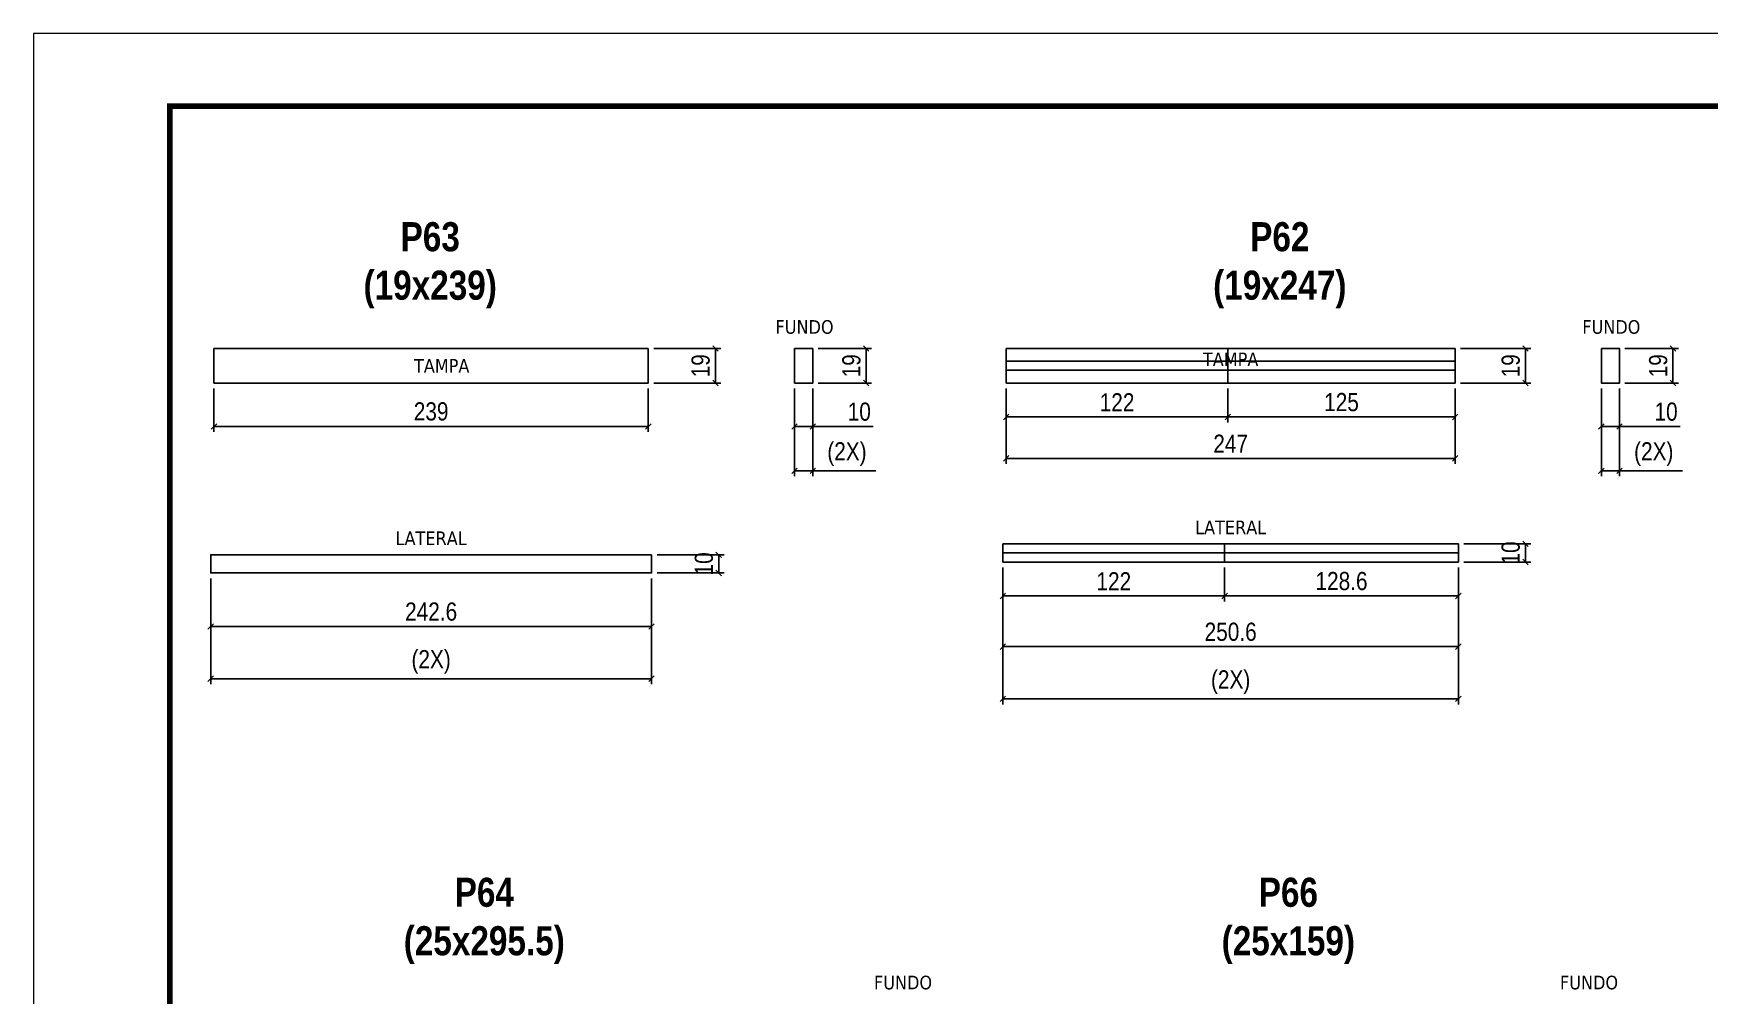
# Model space of a CAD drawing. Extents: x 1959 to 8212, y 239 to 4735.
# Drawn here: x 5142 to 6064, y 3057 to 3587 of the extents above; entities that cross this region are included whole.
import ezdxf

# ---------------------------------------------------------------- set-up
doc = ezdxf.new("R2010")
doc.units = 0
doc.linetypes.add('DASHED', pattern=[0.75, 0.5, -0.25])
for name, color, linetype in [('COTA', 241, 'Continuous'), ('NOMENCLATURA', 7, 'Continuous'), ('Painéis', 200, 'Continuous'), ('SARR_2.2x10', 60, 'Continuous'), ('SARR_2.2x7', 40, 'Continuous'), ('texto', 7, 'Continuous')]:
    doc.layers.add(name, color=color, linetype=linetype)
doc.layers.add('Folhas', color=255, linetype='Continuous', lineweight=9)
doc.layers.add('SARRAFO DE PRESSAO', color=251, linetype='DASHED', lineweight=9)
doc.styles.add('COTA TECNICA', font='techl___.ttf', dxfattribs={"height": 10})
doc.styles.add('ROMANC', font='techb___.ttf', dxfattribs={"height": 2.5})
doc.styles.get("Standard").update_dxf_attribs({"font": 'arial.ttf'})
doc.dimstyles.new('PAINEL', dxfattribs={"dimtxt": 10, "dimasz": 3, "dimexe": 3, "dimexo": 3, "dimgap": 3, "dimtad": 1, "dimdec": 1, "dimzin": 12, "dimdsep": 46, "dimtxsty": 'COTA TECNICA', "dimblk1": 'OBLIQUE', "dimblk2": 'OBLIQUE', "dimsah": 1, "dimcen": 0.9, "dimclrd": 4, "dimclre": 4, "dimclrt": 240, "dimadec": 1, "dimazin": 3, "dimtfac": 1, "dimtdec": 1, "dimtmove": 0, "dimatfit": 3, "dimfxl": 1, "dimtolj": 1, "dimtzin": 12, "dimarcsym": 0})

# ---------------------------------------------------------------- blocks, each defined once
blk = doc.blocks.new('9999999999')
at = {"layer": 'Folhas'}
blk.add_lwpolyline([(98138.98, 34190.21), (99623.98, 34190.21), (99623.98, 35240.21), (98138.98, 35240.21)], close=True, dxfattribs=at)
at = {"layer": 'Folhas', "color": 30, "const_width": 3}
blk.add_lwpolyline([(98213.98, 34230.21), (99583.98, 34230.21), (99583.98, 35200.21), (98213.98, 35200.21)], close=True, dxfattribs=at)
blk = doc.blocks.new('_Oblique')
at = {"color": 0, "linetype": 'ByBlock', "lineweight": -2}
blk.add_line((-0.5, -0.5), (0.5, 0.5), dxfattribs=at)
blk = doc.blocks.new('*D400')
at = {"layer": 'COTA', "color": 4, "linetype": 'ByBlock', "lineweight": -2, "transparency": 16777216}
for p, q in [((5239.74, 3286.86), (5239.74, 3257.45)), ((5482.34, 3286.86), (5482.34, 3257.45)), ((5482.34, 3260.45), (5239.74, 3260.45))]:
    blk.add_line(p, q, dxfattribs=at)
at = {"layer": 'Defpoints', "color": 0, "linetype": 'ByBlock', "transparency": 16777216}
for p in [(5239.74, 3289.86), (5482.34, 3289.86), (5239.74, 3260.45)]:
    blk.add_point(p, dxfattribs=at)
at = {"layer": 'COTA', "color": 4, "linetype": 'ByBlock', "lineweight": -2, "transparency": 16777216, "xscale": 3, "yscale": 3, "zscale": 3, "rotation": 180}
blk.add_blockref('_Oblique', (5239.74, 3260.45), dxfattribs=at)
at = {"layer": 'COTA', "color": 4, "linetype": 'ByBlock', "lineweight": -2, "transparency": 16777216, "xscale": 3, "yscale": 3, "zscale": 3}
blk.add_blockref('_Oblique', (5482.34, 3260.45), dxfattribs=at)
at = {"layer": 'COTA', "color": 240, "linetype": 'ByBlock', "transparency": 16777216, "insert": (5361.04, 3268.55), "char_height": 10, "attachment_point": 5, "style": 'COTA TECNICA'}
blk.add_mtext('\\A1;242.6', dxfattribs=at)
blk = doc.blocks.new('*D401')
at = {"layer": 'COTA', "color": 4, "linetype": 'ByBlock', "lineweight": -2, "transparency": 16777216}
for p, q in [((5485.34, 3299.86), (5522.26, 3299.86)), ((5519.26, 3299.86), (5519.26, 3289.86)), ((5485.34, 3289.86), (5522.26, 3289.86))]:
    blk.add_line(p, q, dxfattribs=at)
at = {"layer": 'Defpoints', "color": 0, "linetype": 'ByBlock', "transparency": 16777216}
for p in [(5482.34, 3299.86), (5482.34, 3289.86), (5519.26, 3289.86)]:
    blk.add_point(p, dxfattribs=at)
at = {"layer": 'COTA', "color": 4, "linetype": 'ByBlock', "lineweight": -2, "transparency": 16777216, "xscale": 3, "yscale": 3, "zscale": 3}
for p, rotation in [((5519.26, 3299.86), 90), ((5519.26, 3289.86), 270)]:
    blk.add_blockref('_Oblique', p, dxfattribs=dict(at, rotation=rotation))
at = {"layer": 'COTA', "color": 240, "linetype": 'ByBlock', "transparency": 16777216, "insert": (5511.16, 3294.86), "char_height": 10, "attachment_point": 5, "rotation": 90, "style": 'COTA TECNICA'}
blk.add_mtext('\\A1;10', dxfattribs=at)
blk = doc.blocks.new('*D402')
at = {"layer": 'COTA', "color": 4, "linetype": 'ByBlock', "lineweight": -2, "transparency": 16777216}
for p, q in [((5239.74, 3286.86), (5239.74, 3228.69)), ((5482.34, 3286.86), (5482.34, 3228.69)), ((5239.74, 3231.69), (5482.34, 3231.69))]:
    blk.add_line(p, q, dxfattribs=at)
at = {"layer": 'Defpoints', "color": 0, "linetype": 'ByBlock', "transparency": 16777216}
for p in [(5239.74, 3289.86), (5482.34, 3289.86), (5482.34, 3231.69)]:
    blk.add_point(p, dxfattribs=at)
at = {"layer": 'COTA', "color": 4, "linetype": 'ByBlock', "lineweight": -2, "transparency": 16777216, "xscale": 3, "yscale": 3, "zscale": 3, "rotation": 180}
blk.add_blockref('_Oblique', (5239.74, 3231.69), dxfattribs=at)
at = {"layer": 'COTA', "color": 4, "linetype": 'ByBlock', "lineweight": -2, "transparency": 16777216, "xscale": 3, "yscale": 3, "zscale": 3}
blk.add_blockref('_Oblique', (5482.34, 3231.69), dxfattribs=at)
at = {"layer": 'COTA', "color": 240, "linetype": 'ByBlock', "transparency": 16777216, "insert": (5361.04, 3240.91), "char_height": 10, "attachment_point": 5, "style": 'COTA TECNICA'}
blk.add_mtext('\\A1;(2X)', dxfattribs=at)
blk = doc.blocks.new('*D403')
at = {"layer": 'COTA', "color": 4, "linetype": 'ByBlock', "lineweight": -2, "transparency": 16777216}
for p, q in [((5574.02, 3413.34), (5603.42, 3413.34)), ((5600.42, 3413.34), (5600.42, 3394.34)), ((5574.02, 3394.34), (5603.42, 3394.34))]:
    blk.add_line(p, q, dxfattribs=at)
at = {"layer": 'Defpoints', "color": 0, "linetype": 'ByBlock', "transparency": 16777216}
for p in [(5571.02, 3413.34), (5571.02, 3394.34), (5600.42, 3394.34)]:
    blk.add_point(p, dxfattribs=at)
at = {"layer": 'COTA', "color": 4, "linetype": 'ByBlock', "lineweight": -2, "transparency": 16777216, "xscale": 3, "yscale": 3, "zscale": 3}
for p, rotation in [((5600.42, 3413.34), 90), ((5600.42, 3394.34), 270)]:
    blk.add_blockref('_Oblique', p, dxfattribs=dict(at, rotation=rotation))
at = {"layer": 'COTA', "color": 240, "linetype": 'ByBlock', "transparency": 16777216, "insert": (5592.33, 3403.84), "char_height": 10, "attachment_point": 5, "rotation": 90, "style": 'COTA TECNICA'}
blk.add_mtext('\\A1;19', dxfattribs=at)
blk = doc.blocks.new('*D404')
at = {"layer": 'COTA', "color": 4, "linetype": 'ByBlock', "lineweight": -2, "transparency": 16777216}
for p, q in [((5483.54, 3413.34), (5520.46, 3413.34)), ((5517.46, 3413.34), (5517.46, 3394.34)), ((5483.54, 3394.34), (5520.46, 3394.34))]:
    blk.add_line(p, q, dxfattribs=at)
at = {"layer": 'Defpoints', "color": 0, "linetype": 'ByBlock', "transparency": 16777216}
for p in [(5480.54, 3413.34), (5480.54, 3394.34), (5517.46, 3394.34)]:
    blk.add_point(p, dxfattribs=at)
at = {"layer": 'COTA', "color": 4, "linetype": 'ByBlock', "lineweight": -2, "transparency": 16777216, "xscale": 3, "yscale": 3, "zscale": 3}
for p, rotation in [((5517.46, 3413.34), 90), ((5517.46, 3394.34), 270)]:
    blk.add_blockref('_Oblique', p, dxfattribs=dict(at, rotation=rotation))
at = {"layer": 'COTA', "color": 240, "linetype": 'ByBlock', "transparency": 16777216, "insert": (5509.37, 3403.84), "char_height": 10, "attachment_point": 5, "rotation": 90, "style": 'COTA TECNICA'}
blk.add_mtext('\\A1;19', dxfattribs=at)
blk = doc.blocks.new('*D405')
at = {"layer": 'COTA', "color": 4, "linetype": 'ByBlock', "lineweight": -2, "transparency": 16777216}
for p, q in [((5241.54, 3391.34), (5241.54, 3367.44)), ((5480.54, 3391.34), (5480.54, 3367.44)), ((5480.54, 3370.44), (5241.54, 3370.44))]:
    blk.add_line(p, q, dxfattribs=at)
at = {"layer": 'Defpoints', "color": 0, "linetype": 'ByBlock', "transparency": 16777216}
for p in [(5241.54, 3394.34), (5480.54, 3394.34), (5241.54, 3370.44)]:
    blk.add_point(p, dxfattribs=at)
at = {"layer": 'COTA', "color": 4, "linetype": 'ByBlock', "lineweight": -2, "transparency": 16777216, "xscale": 3, "yscale": 3, "zscale": 3, "rotation": 180}
blk.add_blockref('_Oblique', (5241.54, 3370.44), dxfattribs=at)
at = {"layer": 'COTA', "color": 4, "linetype": 'ByBlock', "lineweight": -2, "transparency": 16777216, "xscale": 3, "yscale": 3, "zscale": 3}
blk.add_blockref('_Oblique', (5480.54, 3370.44), dxfattribs=at)
at = {"layer": 'COTA', "color": 240, "linetype": 'ByBlock', "transparency": 16777216, "insert": (5361.04, 3378.69), "char_height": 10, "attachment_point": 5, "style": 'COTA TECNICA'}
blk.add_mtext('\\A1;239', dxfattribs=at)
blk = doc.blocks.new('*D406')
at = {"layer": 'COTA', "color": 4, "linetype": 'ByBlock', "lineweight": -2, "transparency": 16777216}
for p, q in [((5561.02, 3391.34), (5561.02, 3367.44)), ((5571.02, 3391.34), (5571.02, 3367.44)), ((5561.02, 3370.44), (5571.02, 3370.44)), ((5571.02, 3370.44), (5604.34, 3370.44))]:
    blk.add_line(p, q, dxfattribs=at)
at = {"layer": 'Defpoints', "color": 0, "linetype": 'ByBlock', "transparency": 16777216}
for p in [(5561.02, 3394.34), (5571.02, 3394.34), (5561.02, 3370.44)]:
    blk.add_point(p, dxfattribs=at)
at = {"layer": 'COTA', "color": 4, "linetype": 'ByBlock', "lineweight": -2, "transparency": 16777216, "xscale": 3, "yscale": 3, "zscale": 3, "rotation": 180}
blk.add_blockref('_Oblique', (5561.02, 3370.44), dxfattribs=at)
at = {"layer": 'COTA', "color": 4, "linetype": 'ByBlock', "lineweight": -2, "transparency": 16777216, "xscale": 3, "yscale": 3, "zscale": 3}
blk.add_blockref('_Oblique', (5571.02, 3370.44), dxfattribs=at)
at = {"layer": 'COTA', "color": 240, "linetype": 'ByBlock', "transparency": 16777216, "insert": (5596.63, 3378.55), "char_height": 10, "attachment_point": 5, "style": 'COTA TECNICA'}
blk.add_mtext('\\A1;10', dxfattribs=at)
blk = doc.blocks.new('*D407')
at = {"layer": 'COTA', "color": 4, "linetype": 'ByBlock', "lineweight": -2, "transparency": 16777216}
for p, q in [((5561.02, 3391.34), (5561.02, 3343.06)), ((5571.02, 3391.34), (5571.02, 3343.06)), ((5561.02, 3346.06), (5571.02, 3346.06)), ((5571.02, 3346.06), (5605.66, 3346.06))]:
    blk.add_line(p, q, dxfattribs=at)
at = {"layer": 'Defpoints', "color": 0, "linetype": 'ByBlock', "transparency": 16777216}
for p in [(5561.02, 3394.34), (5571.02, 3394.34), (5571.02, 3346.06)]:
    blk.add_point(p, dxfattribs=at)
at = {"layer": 'COTA', "color": 4, "linetype": 'ByBlock', "lineweight": -2, "transparency": 16777216, "xscale": 3, "yscale": 3, "zscale": 3, "rotation": 180}
blk.add_blockref('_Oblique', (5561.02, 3346.06), dxfattribs=at)
at = {"layer": 'COTA', "color": 4, "linetype": 'ByBlock', "lineweight": -2, "transparency": 16777216, "xscale": 3, "yscale": 3, "zscale": 3}
blk.add_blockref('_Oblique', (5571.02, 3346.06), dxfattribs=at)
at = {"layer": 'COTA', "color": 240, "linetype": 'ByBlock', "transparency": 16777216, "insert": (5589.84, 3355.28), "char_height": 10, "attachment_point": 5, "style": 'COTA TECNICA'}
blk.add_mtext('\\A1;(2X)', dxfattribs=at)
blk = doc.blocks.new('*D408')
at = {"layer": 'COTA', "color": 4, "linetype": 'ByBlock', "lineweight": -2, "transparency": 16777216}
for p, q in [((5675.66, 3292.86), (5675.66, 3246.33)), ((5926.26, 3292.86), (5926.26, 3246.33)), ((5926.26, 3249.33), (5675.66, 3249.33))]:
    blk.add_line(p, q, dxfattribs=at)
at = {"layer": 'Defpoints', "color": 0, "linetype": 'ByBlock', "transparency": 16777216}
for p in [(5675.66, 3295.86), (5926.26, 3295.86), (5675.66, 3249.33)]:
    blk.add_point(p, dxfattribs=at)
at = {"layer": 'COTA', "color": 4, "linetype": 'ByBlock', "lineweight": -2, "transparency": 16777216, "xscale": 3, "yscale": 3, "zscale": 3, "rotation": 180}
blk.add_blockref('_Oblique', (5675.66, 3249.33), dxfattribs=at)
at = {"layer": 'COTA', "color": 4, "linetype": 'ByBlock', "lineweight": -2, "transparency": 16777216, "xscale": 3, "yscale": 3, "zscale": 3}
blk.add_blockref('_Oblique', (5926.26, 3249.33), dxfattribs=at)
at = {"layer": 'COTA', "color": 240, "linetype": 'ByBlock', "transparency": 16777216, "insert": (5800.96, 3257.44), "char_height": 10, "attachment_point": 5, "style": 'COTA TECNICA'}
blk.add_mtext('\\A1;250.6', dxfattribs=at)
blk = doc.blocks.new('*D409')
at = {"layer": 'COTA', "color": 4, "linetype": 'ByBlock', "lineweight": -2, "transparency": 16777216}
for p, q in [((5929.26, 3305.86), (5966.18, 3305.86)), ((5963.18, 3305.86), (5963.18, 3295.86)), ((5929.26, 3295.86), (5966.18, 3295.86))]:
    blk.add_line(p, q, dxfattribs=at)
at = {"layer": 'Defpoints', "color": 0, "linetype": 'ByBlock', "transparency": 16777216}
for p in [(5926.26, 3305.86), (5926.26, 3295.86), (5963.18, 3295.86)]:
    blk.add_point(p, dxfattribs=at)
at = {"layer": 'COTA', "color": 4, "linetype": 'ByBlock', "lineweight": -2, "transparency": 16777216, "xscale": 3, "yscale": 3, "zscale": 3}
for p, rotation in [((5963.18, 3305.86), 90), ((5963.18, 3295.86), 270)]:
    blk.add_blockref('_Oblique', p, dxfattribs=dict(at, rotation=rotation))
at = {"layer": 'COTA', "color": 240, "linetype": 'ByBlock', "transparency": 16777216, "insert": (5955.08, 3300.86), "char_height": 10, "attachment_point": 5, "rotation": 90, "style": 'COTA TECNICA'}
blk.add_mtext('\\A1;10', dxfattribs=at)
blk = doc.blocks.new('*D410')
at = {"layer": 'COTA', "color": 4, "linetype": 'ByBlock', "lineweight": -2, "transparency": 16777216}
for p, q in [((5675.66, 3292.86), (5675.66, 3217.56)), ((5926.26, 3292.86), (5926.26, 3217.56)), ((5675.66, 3220.56), (5926.26, 3220.56))]:
    blk.add_line(p, q, dxfattribs=at)
at = {"layer": 'Defpoints', "color": 0, "linetype": 'ByBlock', "transparency": 16777216}
for p in [(5675.66, 3295.86), (5926.26, 3295.86), (5926.26, 3220.56)]:
    blk.add_point(p, dxfattribs=at)
at = {"layer": 'COTA', "color": 4, "linetype": 'ByBlock', "lineweight": -2, "transparency": 16777216, "xscale": 3, "yscale": 3, "zscale": 3, "rotation": 180}
blk.add_blockref('_Oblique', (5675.66, 3220.56), dxfattribs=at)
at = {"layer": 'COTA', "color": 4, "linetype": 'ByBlock', "lineweight": -2, "transparency": 16777216, "xscale": 3, "yscale": 3, "zscale": 3}
blk.add_blockref('_Oblique', (5926.26, 3220.56), dxfattribs=at)
at = {"layer": 'COTA', "color": 240, "linetype": 'ByBlock', "transparency": 16777216, "insert": (5800.96, 3229.78), "char_height": 10, "attachment_point": 5, "style": 'COTA TECNICA'}
blk.add_mtext('\\A1;(2X)', dxfattribs=at)
blk = doc.blocks.new('*D411')
at = {"layer": 'COTA', "color": 4, "linetype": 'ByBlock', "lineweight": -2, "transparency": 16777216}
for p, q in [((6017.93, 3413.34), (6047.34, 3413.34)), ((6044.34, 3413.34), (6044.34, 3394.34)), ((6017.93, 3394.34), (6047.34, 3394.34))]:
    blk.add_line(p, q, dxfattribs=at)
at = {"layer": 'Defpoints', "color": 0, "linetype": 'ByBlock', "transparency": 16777216}
for p in [(6014.93, 3413.34), (6014.93, 3394.34), (6044.34, 3394.34)]:
    blk.add_point(p, dxfattribs=at)
at = {"layer": 'COTA', "color": 4, "linetype": 'ByBlock', "lineweight": -2, "transparency": 16777216, "xscale": 3, "yscale": 3, "zscale": 3}
for p, rotation in [((6044.34, 3413.34), 90), ((6044.34, 3394.34), 270)]:
    blk.add_blockref('_Oblique', p, dxfattribs=dict(at, rotation=rotation))
at = {"layer": 'COTA', "color": 240, "linetype": 'ByBlock', "transparency": 16777216, "insert": (6036.25, 3403.84), "char_height": 10, "attachment_point": 5, "rotation": 90, "style": 'COTA TECNICA'}
blk.add_mtext('\\A1;19', dxfattribs=at)
blk = doc.blocks.new('*D412')
at = {"layer": 'COTA', "color": 4, "linetype": 'ByBlock', "lineweight": -2, "transparency": 16777216}
for p, q in [((5677.46, 3391.34), (5677.46, 3349.89)), ((5924.46, 3391.34), (5924.46, 3349.89)), ((5924.46, 3352.89), (5677.46, 3352.89))]:
    blk.add_line(p, q, dxfattribs=at)
at = {"layer": 'Defpoints', "color": 0, "linetype": 'ByBlock', "transparency": 16777216}
for p in [(5677.46, 3394.34), (5924.46, 3394.34), (5677.46, 3352.89)]:
    blk.add_point(p, dxfattribs=at)
at = {"layer": 'COTA', "color": 4, "linetype": 'ByBlock', "lineweight": -2, "transparency": 16777216, "xscale": 3, "yscale": 3, "zscale": 3, "rotation": 180}
blk.add_blockref('_Oblique', (5677.46, 3352.89), dxfattribs=at)
at = {"layer": 'COTA', "color": 4, "linetype": 'ByBlock', "lineweight": -2, "transparency": 16777216, "xscale": 3, "yscale": 3, "zscale": 3}
blk.add_blockref('_Oblique', (5924.46, 3352.89), dxfattribs=at)
at = {"layer": 'COTA', "color": 240, "linetype": 'ByBlock', "transparency": 16777216, "insert": (5800.96, 3360.97), "char_height": 10, "attachment_point": 5, "style": 'COTA TECNICA'}
blk.add_mtext('\\A1;247', dxfattribs=at)
blk = doc.blocks.new('*D537')
at = {"layer": 'COTA', "color": 4, "linetype": 'ByBlock', "lineweight": -2, "transparency": 16777216}
for p, q in [((6004.93, 3391.34), (6004.93, 3367.44)), ((6014.93, 3391.34), (6014.93, 3367.44)), ((6004.93, 3370.44), (6014.93, 3370.44)), ((6014.93, 3370.44), (6048.26, 3370.44))]:
    blk.add_line(p, q, dxfattribs=at)
at = {"layer": 'Defpoints', "color": 0, "linetype": 'ByBlock', "transparency": 16777216}
for p in [(6004.93, 3394.34), (6014.93, 3394.34), (6004.93, 3370.44)]:
    blk.add_point(p, dxfattribs=at)
at = {"layer": 'COTA', "color": 4, "linetype": 'ByBlock', "lineweight": -2, "transparency": 16777216, "xscale": 3, "yscale": 3, "zscale": 3, "rotation": 180}
blk.add_blockref('_Oblique', (6004.93, 3370.44), dxfattribs=at)
at = {"layer": 'COTA', "color": 4, "linetype": 'ByBlock', "lineweight": -2, "transparency": 16777216, "xscale": 3, "yscale": 3, "zscale": 3}
blk.add_blockref('_Oblique', (6014.93, 3370.44), dxfattribs=at)
at = {"layer": 'COTA', "color": 240, "linetype": 'ByBlock', "transparency": 16777216, "insert": (6040.55, 3378.55), "char_height": 10, "attachment_point": 5, "style": 'COTA TECNICA'}
blk.add_mtext('\\A1;10', dxfattribs=at)
blk = doc.blocks.new('*D538')
at = {"layer": 'COTA', "color": 4, "linetype": 'ByBlock', "lineweight": -2, "transparency": 16777216}
for p, q in [((6004.93, 3391.34), (6004.93, 3343.06)), ((6014.93, 3391.34), (6014.93, 3343.06)), ((6004.93, 3346.06), (6014.93, 3346.06)), ((6014.93, 3346.06), (6049.58, 3346.06))]:
    blk.add_line(p, q, dxfattribs=at)
at = {"layer": 'Defpoints', "color": 0, "linetype": 'ByBlock', "transparency": 16777216}
for p in [(6004.93, 3394.34), (6014.93, 3394.34), (6014.93, 3346.06)]:
    blk.add_point(p, dxfattribs=at)
at = {"layer": 'COTA', "color": 4, "linetype": 'ByBlock', "lineweight": -2, "transparency": 16777216, "xscale": 3, "yscale": 3, "zscale": 3, "rotation": 180}
blk.add_blockref('_Oblique', (6004.93, 3346.06), dxfattribs=at)
at = {"layer": 'COTA', "color": 4, "linetype": 'ByBlock', "lineweight": -2, "transparency": 16777216, "xscale": 3, "yscale": 3, "zscale": 3}
blk.add_blockref('_Oblique', (6014.93, 3346.06), dxfattribs=at)
at = {"layer": 'COTA', "color": 240, "linetype": 'ByBlock', "transparency": 16777216, "insert": (6033.76, 3355.28), "char_height": 10, "attachment_point": 5, "style": 'COTA TECNICA'}
blk.add_mtext('\\A1;(2X)', dxfattribs=at)
blk = doc.blocks.new('*D539')
at = {"layer": 'COTA', "color": 4, "linetype": 'ByBlock', "lineweight": -2, "transparency": 16777216}
for p, q in [((5677.46, 3391.34), (5677.46, 3372.69)), ((5799.46, 3391.34), (5799.46, 3372.69)), ((5677.46, 3375.69), (5799.46, 3375.69))]:
    blk.add_line(p, q, dxfattribs=at)
at = {"layer": 'Defpoints', "color": 0, "linetype": 'ByBlock', "transparency": 16777216}
for p in [(5677.46, 3394.34), (5799.46, 3394.34), (5799.46, 3375.69)]:
    blk.add_point(p, dxfattribs=at)
at = {"layer": 'COTA', "color": 4, "linetype": 'ByBlock', "lineweight": -2, "transparency": 16777216, "xscale": 3, "yscale": 3, "zscale": 3, "rotation": 180}
blk.add_blockref('_Oblique', (5677.46, 3375.69), dxfattribs=at)
at = {"layer": 'COTA', "color": 4, "linetype": 'ByBlock', "lineweight": -2, "transparency": 16777216, "xscale": 3, "yscale": 3, "zscale": 3}
blk.add_blockref('_Oblique', (5799.46, 3375.69), dxfattribs=at)
at = {"layer": 'COTA', "color": 240, "linetype": 'ByBlock', "transparency": 16777216, "insert": (5738.46, 3383.75), "char_height": 10, "attachment_point": 5, "style": 'COTA TECNICA'}
blk.add_mtext('\\A1;122', dxfattribs=at)
blk = doc.blocks.new('*D540')
at = {"layer": 'COTA', "color": 4, "linetype": 'ByBlock', "lineweight": -2, "transparency": 16777216}
for p, q in [((5799.46, 3391.34), (5799.46, 3372.69)), ((5924.46, 3391.34), (5924.46, 3372.69)), ((5799.46, 3375.69), (5924.46, 3375.69))]:
    blk.add_line(p, q, dxfattribs=at)
at = {"layer": 'Defpoints', "color": 0, "linetype": 'ByBlock', "transparency": 16777216}
for p in [(5799.46, 3394.34), (5924.46, 3394.34), (5924.46, 3375.69)]:
    blk.add_point(p, dxfattribs=at)
at = {"layer": 'COTA', "color": 4, "linetype": 'ByBlock', "lineweight": -2, "transparency": 16777216, "xscale": 3, "yscale": 3, "zscale": 3, "rotation": 180}
blk.add_blockref('_Oblique', (5799.46, 3375.69), dxfattribs=at)
at = {"layer": 'COTA', "color": 4, "linetype": 'ByBlock', "lineweight": -2, "transparency": 16777216, "xscale": 3, "yscale": 3, "zscale": 3}
blk.add_blockref('_Oblique', (5924.46, 3375.69), dxfattribs=at)
at = {"layer": 'COTA', "color": 240, "linetype": 'ByBlock', "transparency": 16777216, "insert": (5861.96, 3383.8), "char_height": 10, "attachment_point": 5, "style": 'COTA TECNICA'}
blk.add_mtext('\\A1;125', dxfattribs=at)
blk = doc.blocks.new('*D350')
at = {"layer": 'COTA', "color": 4, "linetype": 'ByBlock', "lineweight": -2, "transparency": 16777216}
for p, q in [((5675.66, 3292.86), (5675.66, 3274.21)), ((5797.66, 3292.86), (5797.66, 3274.21)), ((5675.66, 3277.21), (5797.66, 3277.21))]:
    blk.add_line(p, q, dxfattribs=at)
at = {"layer": 'Defpoints', "color": 0, "linetype": 'ByBlock', "transparency": 16777216}
for p in [(5675.66, 3295.86), (5797.66, 3295.86), (5797.66, 3277.21)]:
    blk.add_point(p, dxfattribs=at)
at = {"layer": 'COTA', "color": 4, "linetype": 'ByBlock', "lineweight": -2, "transparency": 16777216, "xscale": 3, "yscale": 3, "zscale": 3, "rotation": 180}
blk.add_blockref('_Oblique', (5675.66, 3277.21), dxfattribs=at)
at = {"layer": 'COTA', "color": 4, "linetype": 'ByBlock', "lineweight": -2, "transparency": 16777216, "xscale": 3, "yscale": 3, "zscale": 3}
blk.add_blockref('_Oblique', (5797.66, 3277.21), dxfattribs=at)
at = {"layer": 'COTA', "color": 240, "linetype": 'ByBlock', "transparency": 16777216, "insert": (5736.66, 3285.27), "char_height": 10, "attachment_point": 5, "style": 'COTA TECNICA'}
blk.add_mtext('\\A1;122', dxfattribs=at)
blk = doc.blocks.new('*D351')
at = {"layer": 'COTA', "color": 4, "linetype": 'ByBlock', "lineweight": -2, "transparency": 16777216}
for p, q in [((5797.66, 3292.86), (5797.66, 3274.21)), ((5926.26, 3292.86), (5926.26, 3274.21)), ((5797.66, 3277.21), (5926.26, 3277.21))]:
    blk.add_line(p, q, dxfattribs=at)
at = {"layer": 'Defpoints', "color": 0, "linetype": 'ByBlock', "transparency": 16777216}
for p in [(5797.66, 3295.86), (5926.26, 3295.86), (5926.26, 3277.21)]:
    blk.add_point(p, dxfattribs=at)
at = {"layer": 'COTA', "color": 4, "linetype": 'ByBlock', "lineweight": -2, "transparency": 16777216, "xscale": 3, "yscale": 3, "zscale": 3, "rotation": 180}
blk.add_blockref('_Oblique', (5797.66, 3277.21), dxfattribs=at)
at = {"layer": 'COTA', "color": 4, "linetype": 'ByBlock', "lineweight": -2, "transparency": 16777216, "xscale": 3, "yscale": 3, "zscale": 3}
blk.add_blockref('_Oblique', (5926.26, 3277.21), dxfattribs=at)
at = {"layer": 'COTA', "color": 240, "linetype": 'ByBlock', "transparency": 16777216, "insert": (5861.96, 3285.34), "char_height": 10, "attachment_point": 5, "style": 'COTA TECNICA'}
blk.add_mtext('\\A1;128.6', dxfattribs=at)
blk = doc.blocks.new('*D541')
at = {"layer": 'COTA', "color": 4, "linetype": 'ByBlock', "lineweight": -2, "transparency": 16777216}
for p, q in [((5927.46, 3413.34), (5966.18, 3413.34)), ((5963.18, 3413.34), (5963.18, 3394.34)), ((5927.46, 3394.34), (5966.18, 3394.34))]:
    blk.add_line(p, q, dxfattribs=at)
at = {"layer": 'Defpoints', "color": 0, "linetype": 'ByBlock', "transparency": 16777216}
for p in [(5924.46, 3413.34), (5924.46, 3394.34), (5963.18, 3394.34)]:
    blk.add_point(p, dxfattribs=at)
at = {"layer": 'COTA', "color": 4, "linetype": 'ByBlock', "lineweight": -2, "transparency": 16777216, "xscale": 3, "yscale": 3, "zscale": 3}
for p, rotation in [((5963.18, 3413.34), 90), ((5963.18, 3394.34), 270)]:
    blk.add_blockref('_Oblique', p, dxfattribs=dict(at, rotation=rotation))
at = {"layer": 'COTA', "color": 240, "linetype": 'ByBlock', "transparency": 16777216, "insert": (5955.09, 3403.84), "char_height": 10, "attachment_point": 5, "rotation": 90, "style": 'COTA TECNICA'}
blk.add_mtext('\\A1;19', dxfattribs=at)

msp = doc.modelspace()

# ---------------------------------------------------------------- linework, layer by layer
at = {"layer": 'Painéis'}
for p, q in [((5241.54, 3413.34), (5241.54, 3394.34)), ((5480.54, 3413.34), (5241.54, 3413.34)), ((5480.54, 3394.34), (5480.54, 3413.34)), ((5571.02, 3413.34), (5561.02, 3413.34)), ((5561.02, 3413.34), (5561.02, 3394.34)), ((5571.02, 3394.34), (5571.02, 3413.34)), ((5677.46, 3413.34), (5677.46, 3394.34)), ((5924.46, 3413.34), (5677.46, 3413.34)), ((5799.46, 3394.34), (5799.46, 3413.34)), ((5924.46, 3394.34), (5924.46, 3413.34)), ((6014.93, 3413.34), (6004.93, 3413.34)), ((6004.93, 3413.34), (6004.93, 3394.34)), ((6014.93, 3394.34), (6014.93, 3413.34)), ((5241.54, 3394.34), (5480.54, 3394.34)), ((5561.02, 3394.34), (5571.02, 3394.34)), ((5677.46, 3394.34), (5924.46, 3394.34)), ((6004.93, 3394.34), (6014.93, 3394.34)), ((5675.66, 3305.86), (5675.66, 3295.86)), ((5926.26, 3305.86), (5675.66, 3305.86)), ((5797.66, 3295.86), (5797.66, 3305.86)), ((5926.26, 3295.86), (5926.26, 3305.86)), ((5239.74, 3299.86), (5239.74, 3289.86)), ((5482.34, 3299.86), (5239.74, 3299.86)), ((5482.34, 3289.86), (5482.34, 3299.86)), ((5675.66, 3295.86), (5926.26, 3295.86)), ((5239.74, 3289.86), (5482.34, 3289.86))]:
    msp.add_line(p, q, dxfattribs=at)
for points in [[(5480.54, 3413.34), (5241.54, 3413.34), (5241.54, 3394.34), (5480.54, 3394.34)], [(5561.02, 3413.34), (5561.02, 3394.34), (5571.02, 3394.34), (5571.02, 3413.34)], [(5924.46, 3413.34), (5677.46, 3413.34), (5677.46, 3394.34), (5924.46, 3394.34)], [(6004.93, 3413.34), (6004.93, 3394.34), (6014.93, 3394.34), (6014.93, 3413.34)], [(5926.26, 3305.86), (5675.66, 3305.86), (5675.66, 3295.86), (5926.26, 3295.86)], [(5482.34, 3299.86), (5239.74, 3299.86), (5239.74, 3289.86), (5482.34, 3289.86)]]:
    msp.add_lwpolyline(points, close=True, dxfattribs=at)
at = {"layer": 'SARR_2.2x10', "linetype": 'ByBlock'}
msp.add_line((5675.66, 3300.86), (5926.26, 3300.86), dxfattribs=at)
at = {"layer": 'SARR_2.2x7'}
for p, q in [((5677.46, 3406.34), (5924.46, 3406.34)), ((5677.46, 3401.34), (5924.46, 3401.34))]:
    msp.add_line(p, q, dxfattribs=at)

# ---------------------------------------------------------------- block references
at = {"layer": 'SARRAFO DE PRESSAO', "color": 6, "linetype": 'ByBlock'}
msp.add_blockref('9999999999', (-92996.71, -31653.56), dxfattribs=at)

# ---------------------------------------------------------------- texts
at = {"layer": 'NOMENCLATURA', "char_height": 16, "attachment_point": 2, "style": 'ROMANC'}
for s, insert in [('P63\\P(19x239)', (5360.54, 3482.86)), ('P62\\P(19x247)', (5828.01, 3482.86)), ('P64\\P(25x295.5)', (5390.29, 3122.18)), ('P66\\P(25x159)', (5832.7, 3122.18))]:
    msp.add_mtext_dynamic_manual_height_columns(s, width=455.2937, gutter_width=1, heights=[0], dxfattribs=dict(at, insert=insert))
at = {"layer": 'texto', "color": 0, "char_height": 7.5, "attachment_point": 5}
for s, insert in [('{\\fTahoma|b0|i0|c0|p34;\\C4;FUNDO}', (5566.5, 3425.13)), ('{\\fTahoma|b0|i0|c0|p34;\\C4;FUNDO}', (6010.42, 3425.13)), ('{\\fTahoma|b0|i0|c0|p34;\\C4;TAMPA}', (5366.85, 3403.84)), ('{\\fTahoma|b0|i0|c0|p34;\\C4;TAMPA}', (5800.96, 3407.39)), ('{\\fTahoma|b0|i0|c0|p34;\\C4;LATERAL}', (5361.04, 3308.94)), ('{\\fTahoma|b0|i0|c0|p34;\\C4;LATERAL}', (5800.96, 3314.94)), ('{\\fTahoma|b0|i0|c0|p34;\\C4;FUNDO}', (5620.7, 3064.45)), ('{\\fTahoma|b0|i0|c0|p34;\\C4;FUNDO}', (5998.16, 3064.45))]:
    msp.add_mtext(s, dxfattribs=dict(at, insert=insert))

# ---------------------------------------------------------------- dimensions: what is measured, and where the dimension line sits
at = {"layer": 'COTA', "linetype": 'ByBlock'}
for base, p1, p2, picture, middle in [((5517.46, 3394.34), (5480.54, 3413.34), (5480.54, 3394.34), '*D404', (5517.46, 3403.84)), ((5519.26, 3289.86), (5482.34, 3299.86), (5482.34, 3289.86), '*D401', (5519.26, 3294.86)), ((5963.18, 3295.86), (5926.26, 3305.86), (5926.26, 3295.86), '*D409', (5963.18, 3300.86))]:
    dim = msp.add_linear_dim(base=base, p1=p1, p2=p2, angle=90, dimstyle='PAINEL', override={"dimarcsym": 2}, dxfattribs=at)
    dim.commit()
    dim.dimension.update_dxf_attribs({"geometry": picture, "text_midpoint": middle, "dimtype": 160})
for base, p1, p2, picture, middle in [((5600.42, 3394.34), (5571.02, 3413.34), (5571.02, 3394.34), '*D403', (5592.33, 3403.84)), ((5963.18, 3394.34), (5924.46, 3413.34), (5924.46, 3394.34), '*D541', (5955.09, 3403.84)), ((6044.34, 3394.34), (6014.93, 3413.34), (6014.93, 3394.34), '*D411', (6036.25, 3403.84))]:
    dim = msp.add_linear_dim(base=base, p1=p1, p2=p2, angle=90, dimstyle='PAINEL', override={"dimarcsym": 2}, dxfattribs=at)
    dim.commit()
    dim.dimension.update_dxf_attribs({"geometry": picture, "text_midpoint": middle})
for base, p1, p2, override, picture, middle in [((5241.54, 3370.44), (5480.54, 3394.34), (5241.54, 3394.34), {"dimarcsym": 2}, '*D405', (5361.04, 3378.69)), ((5677.46, 3352.89), (5924.46, 3394.34), (5677.46, 3394.34), {"dimarcsym": 2}, '*D412', (5800.96, 3360.97)), ((5799.46, 3375.69), (5677.46, 3394.34), (5799.46, 3394.34), {"dimarcsym": 2}, '*D539', (5738.46, 3383.75)), ((5924.46, 3375.69), (5799.46, 3394.34), (5924.46, 3394.34), {"dimtmove": 1, "dimarcsym": 2}, '*D540', (5861.96, 3383.8)), ((5675.66, 3249.33), (5926.26, 3295.86), (5675.66, 3295.86), {"dimarcsym": 2}, '*D408', (5800.96, 3257.44)), ((5797.66, 3277.21), (5675.66, 3295.86), (5797.66, 3295.86), {"dimarcsym": 2}, '*D350', (5736.66, 3285.27)), ((5926.26, 3277.21), (5797.66, 3295.86), (5926.26, 3295.86), {"dimtmove": 1, "dimarcsym": 2}, '*D351', (5861.96, 3285.34)), ((5239.74, 3260.45), (5482.34, 3289.86), (5239.74, 3289.86), {"dimarcsym": 2}, '*D400', (5361.04, 3268.55))]:
    dim = msp.add_linear_dim(base=base, p1=p1, p2=p2, dimstyle='PAINEL', override=override, dxfattribs=at)
    dim.commit()
    dim.dimension.update_dxf_attribs({"geometry": picture, "text_midpoint": middle})
for base, p1, p2, picture, middle in [((5561.02, 3370.44), (5571.02, 3394.34), (5561.02, 3394.34), '*D406', (5596.63, 3370.44)), ((6004.93, 3370.44), (6014.93, 3394.34), (6004.93, 3394.34), '*D537', (6040.55, 3370.44))]:
    dim = msp.add_linear_dim(base=base, p1=p1, p2=p2, dimstyle='PAINEL', override={"dimarcsym": 2}, dxfattribs=at)
    dim.commit()
    dim.dimension.update_dxf_attribs({"geometry": picture, "text_midpoint": middle, "dimtype": 160})
for base, p1, p2, picture, middle in [((5571.02, 3346.06), (5561.02, 3394.34), (5571.02, 3394.34), '*D407', (5589.84, 3355.28)), ((6014.93, 3346.06), (6004.93, 3394.34), (6014.93, 3394.34), '*D538', (6033.76, 3355.28)), ((5926.26, 3220.56), (5675.66, 3295.86), (5926.26, 3295.86), '*D410', (5800.96, 3229.78)), ((5482.34, 3231.69), (5239.74, 3289.86), (5482.34, 3289.86), '*D402', (5361.04, 3240.91))]:
    dim = msp.add_linear_dim(base=base, p1=p1, p2=p2, text='(2X)', dimstyle='PAINEL', override={"dimarcsym": 2}, dxfattribs=at)
    dim.commit()
    dim.dimension.update_dxf_attribs({"geometry": picture, "text_midpoint": middle})

doc.saveas('drawing.dxf')
